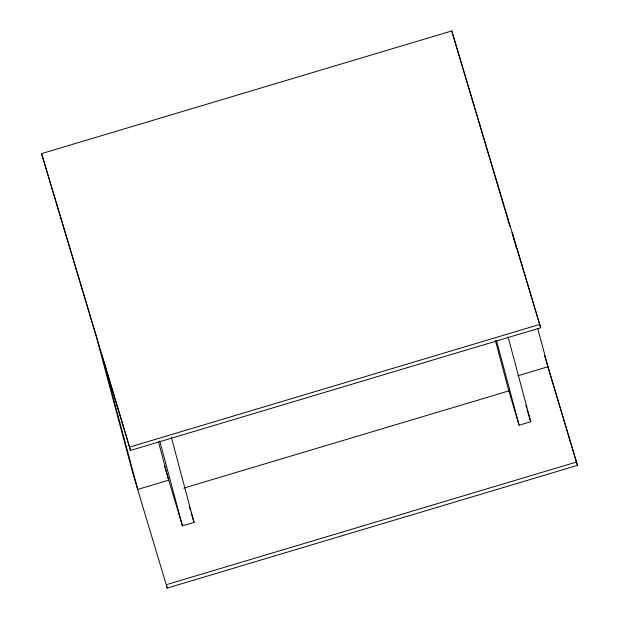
<?xml version="1.0" encoding="UTF-8"?>
<svg xmlns="http://www.w3.org/2000/svg" width="619" height="619" viewBox="0 0 619 619"><rect width="100%" height="100%" fill="white"/><g stroke="black" fill="none" stroke-linecap="round" stroke-linejoin="round"><path stroke-width="0.93" d="M537.764 328.519L547.97 366.742L577.457 465.38L167.246 588.05L132.938 473.713L96.185 336.102L41.543 153.62L451.754 30.95L540.697 327.776L130.485 450.446L101.903 355.159L137.758 489.412L168.724 480.151L158.51 441.927M130.485 450.446L129.588 447.088L539.799 324.418M517.925 375.733L547.97 366.742M183.758 488.112L508.833 390.906L495.386 340.566M164.368 465.635L182.443 525.887L194.049 522.421L171.393 437.579M508.833 390.906L519.124 425.207L530.731 421.74L508.075 336.898M576.56 462.029L166.349 584.692L167.246 588.05M540.697 327.776L512.114 232.496L514.853 242.749M544.534 355.654L577.457 465.38M525.794 405.275L526.614 408.014M527.164 409.848L530.731 421.74M189.174 506.172L190.528 510.683M191.07 512.486L194.049 522.421M41.543 153.62L129.588 447.088M515.348 244.613L516.099 247.414M509.87 226.453L451.754 30.95M496.461 340.373L519.124 425.207M159.779 441.053L182.443 525.887"/></g></svg>
